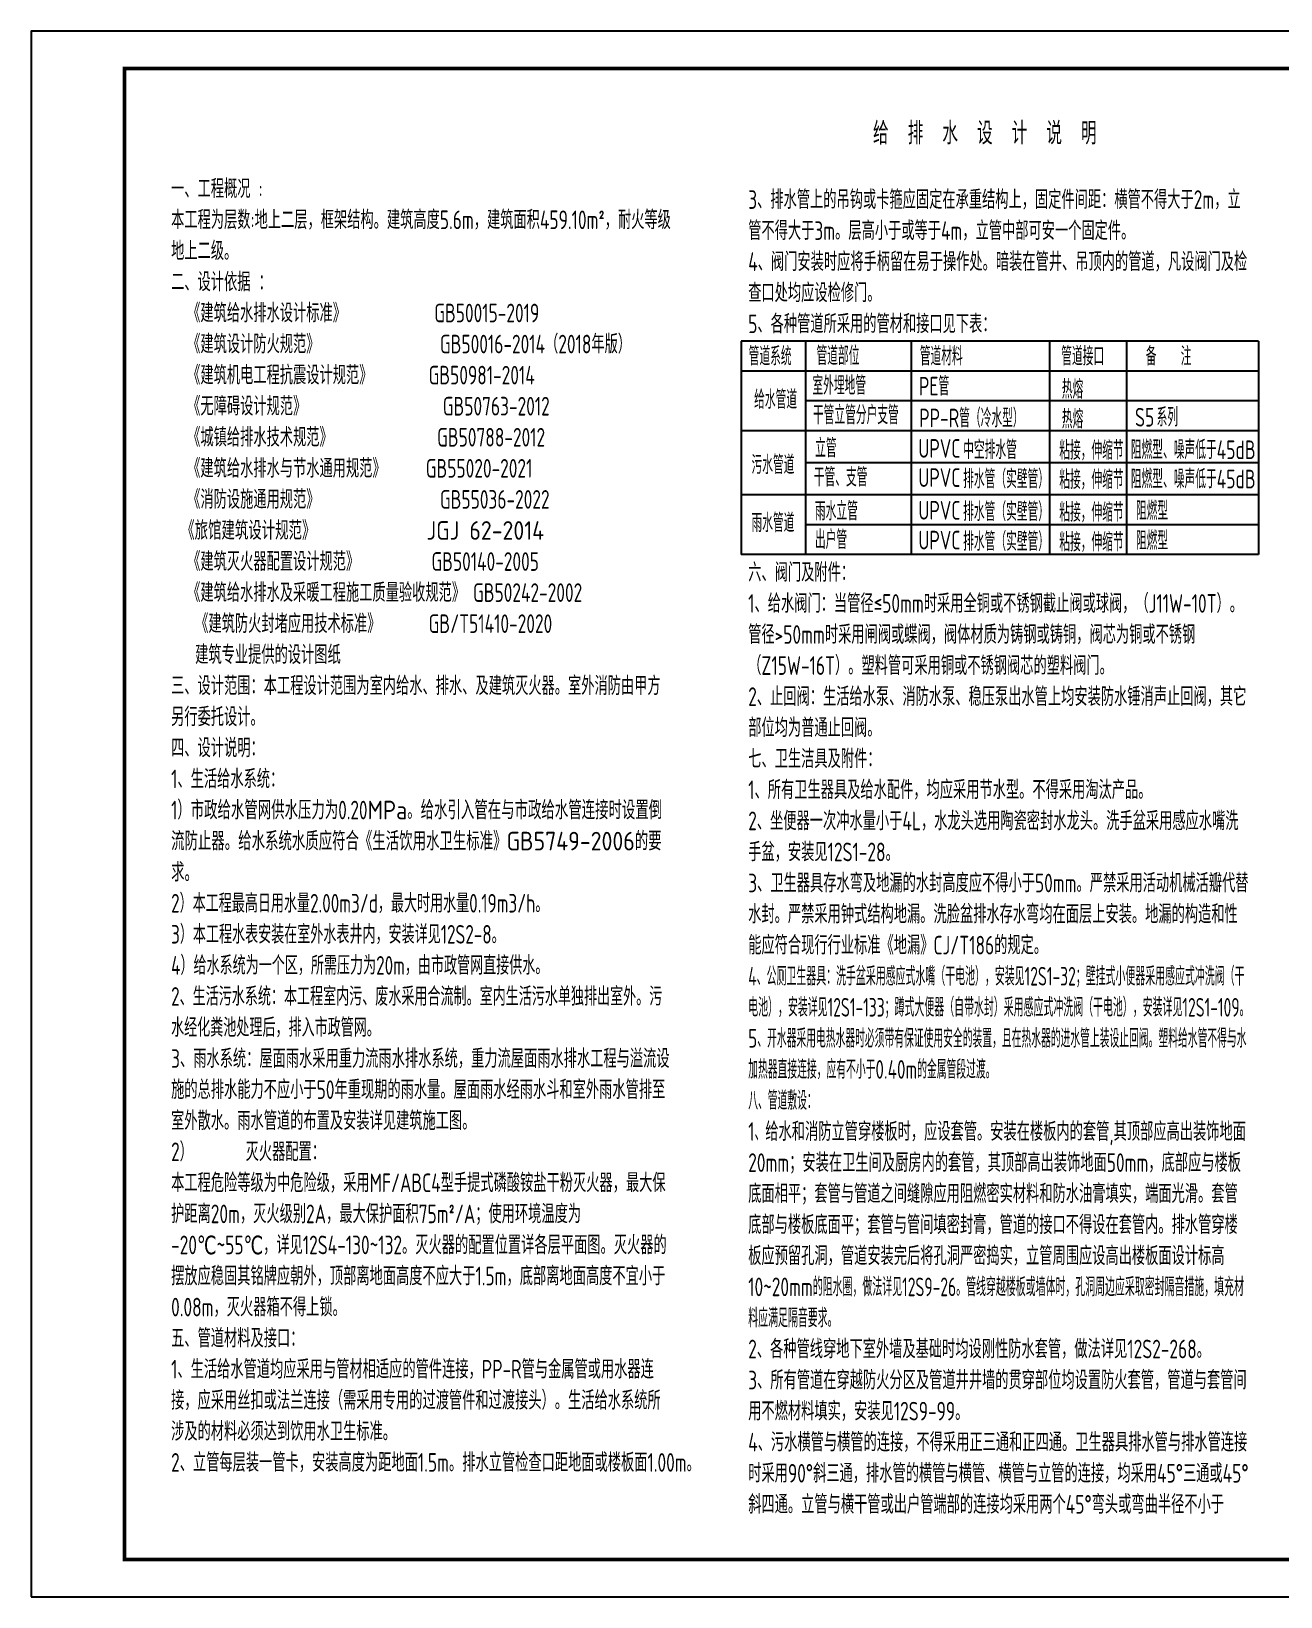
# Model space of a CAD drawing. Header units: millimetres. Extents: x -59400 to 60400, y 0 to 42000.
# Drawn here: x -59400 to -25879, y 0 to 42000 of the extents above; entities that cross this region are included whole.
import ezdxf
from ezdxf.enums import TextEntityAlignment as Align

# ---------------------------------------------------------------- set-up
doc = ezdxf.new("R2010")
doc.units = ezdxf.units.MM
doc.header["$LTSCALE"] = 600
for name, color, linetype in [('GJ', 2, 'Continuous'), ('PUB_DIM', 3, 'Continuous'), ('TK', 4, 'Continuous'), ('文字标注', 7, 'Continuous')]:
    doc.layers.add(name, color=color, linetype=linetype)
doc.styles.add('HZTXT1', font='romans.shx', dxfattribs={"width": 0.7, "bigfont": 'GBHZFS.SHX'})
doc.styles.add('M', font='gbenor.shx', dxfattribs={"width": 0.8, "bigfont": 'gbcbig.shx'})
doc.styles.add('vitalhz350', font='tssdeng.shx', dxfattribs={"width": 0.71, "height": 350, "bigfont": 'hztxt.shx'})

# ---------------------------------------------------------------- blocks, each defined once
blk = doc.blocks.new('*U11')
at = {"color": 3}
blk.add_lwpolyline([(-59400, 0), (0, 0), (0, 42000), (-59400, 42000)], close=True, dxfattribs=at)
at = {"color": 3, "const_width": 100}
blk.add_lwpolyline([(-56900, 1000), (-1000, 1000), (-1000, 41000), (-56900, 41000)], close=True, dxfattribs=at)
at = {"layer": 'TK', "color": 4, "style": 'HZTXT1'}
for tag, height, width, p in [('项目负责1', 400, 0.6, (-4500, 19196)), ('项目负责2', 400, 0.6, (-4500, 18296)), ('专责', 400, 0.6, (-4500, 17396)), ('审定', 400, 0.6, (-4500, 16496)), ('审核', 400, 0.6, (-4500, 15596)), ('校对', 400, 0.6, (-4500, 14696)), ('设计', 400, 0.6, (-4500, 13796)), ('绘图', 400, 0.6, (-4500, 12896)), ('建设单位', 450, 0.6, (-4500, 11050)), ('工号', 400, 0.5, (-5501, 3507)), ('版次', 400, 0.7, (-2138, 3498)), ('阶段', 400, 0.7, (-2138, 2498)), ('比例', 400, 0.7, (-5491, 1513)), ('日期', 400, 0.7, (-2138, 1498))]:
    blk.add_attdef(tag, text='', height=height, dxfattribs=dict(at, width=width)).set_placement(p, align=Align.MIDDLE)
at = {"layer": 'TK', "color": 1, "lineweight": -3, "style": 'HZTXT1', "width": 0.6}
blk.add_attdef('工程名称', text='', height=450, dxfattribs=at).set_placement((-4500, 9050), align=Align.MIDDLE)
at = {"layer": 'TK', "color": 4, "lineweight": -3, "style": 'HZTXT1', "width": 0.6}
blk.add_attdef('子项名称', text='', height=450, dxfattribs=at).set_placement((-4500, 7050), align=Align.MIDDLE)
at = {"layer": 'TK', "color": 1, "lineweight": -3, "style": 'HZTXT1', "width": 0.6}
blk.add_attdef('图名', text='', height=400, dxfattribs=at).set_placement((-4558, 4958), align=Align.MIDDLE_CENTER)
at = {"layer": 'TK', "color": 1, "style": 'HZTXT1', "width": 0.7}
blk.add_attdef('图号', text='', height=400, dxfattribs=at).set_placement((-5491, 2513), align=Align.MIDDLE)

msp = doc.modelspace()

# ---------------------------------------------------------------- linework, layer by layer
at = {"layer": '文字标注', "color": 7}
for p, q in [((-26473, 33682), (-40355, 33682)), ((-26473, 33682), (-40355, 33682)), ((-40355, 33682), (-40355, 31282)), ((-38623, 31282), (-38623, 33682)), ((-35787, 31282), (-35787, 33682)), ((-32071, 31282), (-32071, 33682)), ((-30005, 31282), (-30005, 33682)), ((-26473, 33682), (-26473, 27960)), ((-26473, 32882), (-40355, 32882)), ((-26473, 32082), (-38623, 32082)), ((-26473, 32082), (-38623, 32082)), ((-26473, 31282), (-40355, 31282)), ((-26473, 31282), (-40355, 31282)), ((-26473, 31282), (-40355, 31282)), ((-26473, 31282), (-40355, 31282)), ((-26473, 31282), (-40355, 31282)), ((-26473, 31282), (-40355, 31282)), ((-40355, 31282), (-40355, 27960)), ((-38623, 27960), (-38623, 31282)), ((-26473, 31282), (-38623, 31282)), ((-26473, 31282), (-38623, 31282)), ((-26473, 31282), (-38623, 31282)), ((-26473, 31282), (-38623, 31282)), ((-35787, 27960), (-35787, 31282)), ((-32071, 27960), (-32071, 31282)), ((-30005, 27960), (-30005, 31282)), ((-26473, 30421), (-38623, 30421)), ((-26473, 29560), (-40355, 29560)), ((-26473, 29560), (-40355, 29560)), ((-26473, 29560), (-40355, 29560)), ((-27458, 29560), (-38623, 29560)), ((-26473, 29560), (-38623, 29560)), ((-26473, 29560), (-38623, 29560)), ((-26473, 29560), (-38623, 29560)), ((-26473, 29560), (-38623, 29560)), ((-26473, 29560), (-38623, 29560)), ((-26473, 29560), (-38623, 29560)), ((-26473, 28760), (-38623, 28760)), ((-26473, 27960), (-40355, 27960))]:
    msp.add_line(p, q, dxfattribs=at)

# ---------------------------------------------------------------- block references
at = {"layer": 'PUB_DIM'}
msp.add_blockref('*U11', (0, 0), dxfattribs=at)

# ---------------------------------------------------------------- texts
at = {"layer": 'GJ', "style": 'vitalhz350', "width": 0.7}
msp.add_text('给  排  水  设  计  说  明', height=600, dxfattribs=at).set_placement((-36817, 38965))
at = {"layer": 'GJ', "char_height": 500, "width": 13419.05, "attachment_point": 1, "style": 'vitalhz350'}
for s, insert in [('\\A1;一、工程概况 :\\P本工程为层数:地上二层，框架结构。建筑高度5.6m{\\A0;，}建筑面积459.10m{\\fISOCPEUR|b0|i0|c0|p34;²}，耐火等级地上二级。\\P二、设计依据 ：\\P  《建筑给水排水设计标准》           GB50015-2019\\P  《建筑设计防火规范》               GB50016-2014（2018年版）\\P{\\A0; } 《建筑机电工程抗震设计规范》       GB50981-2014\\P  《无障碍设计规范》                 GB50763-2012\\P  《城镇给排水技术规范》             GB50788-2012\\P  《建筑给水排水与节水通用规范》     GB55020-2021\\P  《消防设施通用规范》               GB55036-2022\\P{\\A0;\\Fgbenor,gbcbig|c134;\\W1; 《旅馆建筑设计规范》           JGJ 62-2014}\\P  《建筑灭火器配置设计规范》         GB50140-2005\\P  《建筑给水排水及采暖工程施工质量验收规范》 GB50242-2002\\P{\\A0; \\A1;\\C0;  《建筑防火封堵应用技术标准》      GB/T51410-2020 }\\P   建筑专业提供的设计图纸\\P三、设计范围：{\\A0;本工程设计范围为室内给水、排水、及建筑灭火器。}室外消防由甲方另行委托设计。\\P四、设计说明：\\P{\\A0;1、生活给水系统：\\P1）\\Fgbenor,gbcbig|c134;\\W1;市政给水管网供水压力为\\Ftssdeng,hztxt|c134;\\W0.7;0.20\\Fgbenor,gbcbig|c134;\\W1;MPa。给水引入管在与市政给水管连接时设置倒流防止器。\\A1;给水系统水质应\\A0;符合《生活饮用水卫生标准》GB5749-2006的要求\\A1;。\\P\\A0;\\Ftssdeng,hztxt|c134;\\W0.7;2）本工程最高日用水量2.00m3/d，最大时用水量0.19m3/h。\\P3）本工程水表安装在室外水表井内，安装详见12S2-8。\\P\\C0;4）给水系统为一个区，所需压力为20m，由市政管网直接供水\\A1;。\\A0;\\C7;\\P2、生活污水系统：本工程室内污、废水采用合流制。室内生活污水单独排出室外。污水经化粪池处理后，排入市政管网。\\P}3、雨水系统：屋面雨水采用重力流雨水排水系统，{\\A0;重力流屋面雨水排水工程与溢流设施的总排水能力不应小于50年重现期的雨水量。}屋面雨水经雨水斗和室外雨水管排至室外散水。雨水管道的布置及安装详见建筑施工图。\\P2）^I灭火器配置：\\P本工程危险等级为中危险级，采用MF/ABC4型手提式磷酸铵盐干粉灭火器，最大保护距离20m，灭火级别2A，最大保护面积75m{\\fISOCPEUR|b0|i0|c0|p34;²}/A；使用环境温度为-20℃~55℃，详见12S4-130~132。{\\A0;灭火器的配置位置详各层平面图。}灭火器的摆放应稳固其铭牌应朝外，顶部离地面高度不应大于1.5m，底部离地面高度不宜小于0.08m，灭火器箱不得上锁。\\P五、管道材料及接口：    \\P1、生活给水管道均应采用与管材相适应的管件连接，PP-R管与金属管或用水器连接，应采用丝扣或法兰连接（需采用专用的过渡管件和过渡接头）。生活给水系统所涉及的材料必须达到饮用水卫生标准。{\\A0;\\P2、立管每层装一管卡，安装高度为距地面1.5m。排水立管检查口距地面或楼板面1.00m。}', (-55649, 38026)), ('3、排水管上的吊钩或卡箍应固定在承重结构上，固定件间距：横管不得大于2m，立管不得大于3m。层高小于或等于4m，立管中部可安一个固定件。\\P4、阀门安装时应将手柄留在易于操作处。暗装在管井、吊顶内的管道，凡设阀门及检查口处均应设检修门。\\P5、各种管道所采用的管材和接口见下表：  \\P\\P\\P\\P\\P\\P\\P\\P六、阀门及附件：\\P1、给水阀门：当管径≤50mm时采用全铜或不锈钢截止阀或球阀，（J11W-10T）。管径>50mm时采用闸阀或蝶阀，阀体材质为铸钢或铸铜，阀芯为铜或不锈钢（Z15W-16T）。塑料管可采用铜或不锈钢阀芯的塑料阀门。\\P2、止回阀：生活给水泵、消防水泵、稳压泵出水管上均安装防水锤消声止回阀，其它部位均为普通止回阀。\\P七、卫生洁具及附件：\\P1、所有卫生器具及给水配件，均应采用节水型。不得采用淘汰产品。\\P2、坐便器一次冲水量小于4L，水龙头选用陶瓷密封水龙头。洗手盆采用感应水嘴洗手盆，安装见12S1-28。\\P3、卫生器具存水弯及地漏的水封高度应不得小于50mm。严禁采用活动机械活瓣代替水封。严禁采用钟式结构地漏。洗脸盆排水存水弯均在面层上安装。地漏的构造和性能应符合现行行业标准《地漏》CJ/T186的规定。\\P{\\Fgbenor,gbcbig|c134;\\H0.99995x;4、公厕卫生器具：洗手盆采用感应式水嘴（干电池），安装见12S1-32；壁挂式小便器采用感应式冲洗阀（干电池），安装详见12S1-133；蹲式大便器（自带水封）采用感应式冲洗阀（干电池），安装详见12S1-109。\\Ftssdeng,hztxt|c134;\\H1.0001x;\\W0.7;\\P5\\Fgbenor,gbcbig|c134;、开水器采用电热水器时必须带有保证使用安全的装置，且在热水器的进水管上装设止回阀。塑料给水管不得与水加热器直接连接，应有不小于\\Ftssdeng,hztxt|c134;0.40m\\Fgbenor,gbcbig|c134;的金属管段过渡。\\P\\A1;\\H0.99995x;八、管道敷设：\\P\\W0.8;1、\\A0;\\Ftssdeng,hztxt|c134;\\W0.71;给水和消防立管穿楼板时，应设套管。\\A1;安装在楼板内的套管,其顶部应高出装饰地面20mm；安装在卫生间及厨房内的套管，其顶部高出装饰地面50mm，底部应与楼板底面相平；套管与管道之间缝隙应用阻燃密实材料和防水油膏填实，端面光滑。套管底部与楼板底面平；套管与管间填密封膏，管道的接口不得设在套管内。排水管穿楼板应预留孔洞，管道安装完后将孔洞严密捣实，立管周围应设高出楼板面设计标高\\A0;10~20mm\\A1;\\Fgbenor,gbcbig|c134;的阻水圈，做法详见12S9-26。管线穿越楼板或墙体时，孔洞周边应采取密封隔音措施，填充材料应满足隔音要求。\\P\\A0;\\Ftssdeng,hztxt|c134;2、\\A1;各种管线穿地下室外墙及基础时均设刚性防水套管，做法详见12S2-268。\\P3、所有管道在穿越防火分区及管道井井墙的贯穿部位均设置防火套管，管道与套管间用不燃材料填实，安装见12S9-99。\\P4、\\A0;污水横管与横管的连接，不得采用正三通和正四通。卫生器具排水管与排水管连接时采用90°斜三通，排水管的横管与横管、横管与立管的连接，均采用45°三通或45°斜四通。立管与横干管或出户管端部的连接均采用两个45°弯头或弯曲半径不小于}', (-40165, 37735))]:
    msp.add_mtext(s, dxfattribs=dict(at, insert=insert))
at = {"layer": '文字标注', "color": 7, "style": 'M', "width": 0.8}
for s, p in [('管道系统', (-40153, 33033)), ('管道部位', (-38333, 33044)), ('管道材料', (-35562, 33033)), ('管道接口', (-31766, 33033)), ('备   注', (-29499, 33033)), ('室外埋地管', (-38442, 32247)), ('PE管', (-35585, 32228)), ('给水管道 ', (-40006, 31870)), ('热熔', (-31751, 32145)), ('干管立管分户支管', (-38429, 31457)), ('PP-R管（冷水型）', (-35579, 31375)), ('系列', (-29208, 31396)), ('热熔', (-31751, 31345)), ('S5', (-29788, 31396)), ('立管', (-38370, 30566)), ('污水管道', (-40077, 30119)), ('UPVC', (-35599, 30559)), ('中空排水管', (-34398, 30522)), ('粘接，伸缩节', (-31818, 30506)), ('阻燃型、噪声低于45dB', (-29900, 30522)), ('干管、支管', (-38406, 29787)), ('阻燃型、噪声低于45dB', (-29900, 29738)), ('雨水立管', (-38376, 28876)), ('雨水管道', (-40077, 28562)), ('出户管', (-38376, 28110))]:
    msp.add_text(s, height=500, dxfattribs=at).set_placement(p)
at = {"layer": '文字标注', "color": 0, "style": 'M', "width": 0.8}
for s, p in [('UPVC', (-35599, 29775)), ('排水管（实壁管）', (-34398, 29738)), ('粘接，伸缩节', (-31818, 29721)), ('排水管（实壁管）', (-34398, 28861)), ('阻燃型 ', (-29763, 28887)), ('UPVC', (-35598, 28898)), ('粘接，伸缩节', (-31818, 28844)), ('UPVC', (-35598, 28098)), ('排水管（实壁管）', (-34398, 28061)), ('粘接，伸缩节', (-31818, 28044)), ('阻燃型 ', (-29763, 28087))]:
    msp.add_text(s, height=500, dxfattribs=at).set_placement(p)

doc.saveas('drawing.dxf')
